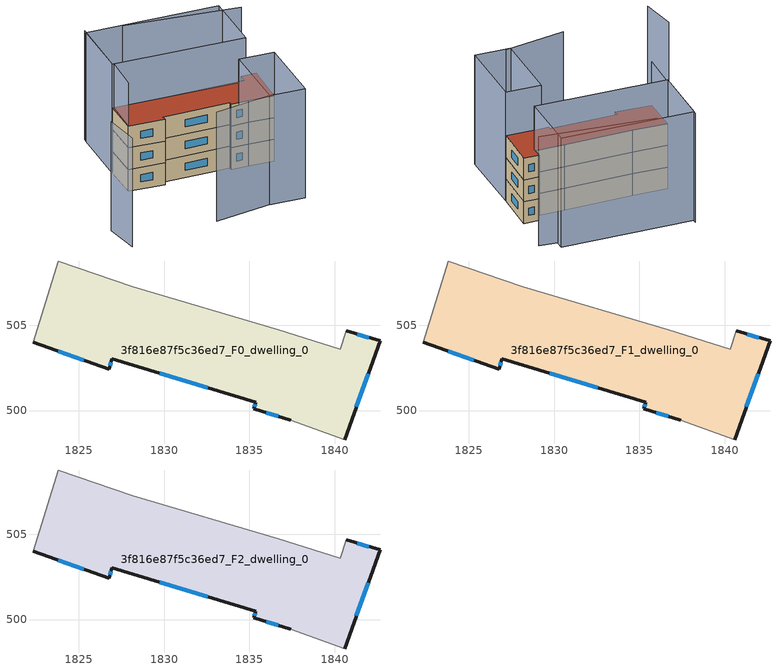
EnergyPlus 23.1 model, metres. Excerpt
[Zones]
3f816e87f5c36ed7_F0_dwelling_0
 floor ground (EU_floor_Construction): 1840.67,504.66 1842.65,504.08 1840.58,498.3 1837.41,499.44 1835.26,500.11 1835.38,500.49 1826.95,503.03 1826.79,502.42 1822.33,504 1823.81,508.74 1828.18,507.26 1836.7,504.74 1840.32,503.58 z0
 wall outside (EU_wall_Construction): 1840.58,498.3 1842.65,504.08 1840.67,504.66 / 1822.33,504 1826.79,502.42 1826.95,503.03 1835.38,500.49 1835.26,500.11 1837.41,499.44 z0:3
 wall adiabatic (EU_wall_Construction): 1840.67,504.66 1840.32,503.58 1836.7,504.74 1828.18,507.26 1823.81,508.74 1822.33,504 / 1837.41,499.44 1840.58,498.3 z0:3
 window (EU_Window_Construction): 1841.99,504.28 1841.33,504.47 / 1841.27,500.23 1841.96,502.16 / 1835.97,499.88 1836.69,499.66 / 1835.34,500.36 1835.3,500.23 / 1829.76,502.18 1832.57,501.34 / 1826.84,502.62 1826.89,502.82 / 1823.81,503.47 1825.3,502.94 z1:2
3f816e87f5c36ed7_F1_dwelling_0
 floor to 3f816e87f5c36ed7_F0_dwelling_0 (EU_floor_Construction): 1840.67,504.66 1842.65,504.08 1840.58,498.3 1837.41,499.44 1835.26,500.11 1835.38,500.49 1826.95,503.03 1826.79,502.42 1822.33,504 1823.81,508.74 1828.18,507.26 1836.7,504.74 1840.32,503.58 z3
 wall outside (EU_wall_Construction): 1840.58,498.3 1842.65,504.08 1840.67,504.66 / 1822.33,504 1826.79,502.42 1826.95,503.03 1835.38,500.49 1835.26,500.11 1837.41,499.44 z3:6
 wall adiabatic (EU_wall_Construction): 1840.67,504.66 1840.32,503.58 1836.7,504.74 1828.18,507.26 1823.81,508.74 1822.33,504 / 1837.41,499.44 1840.58,498.3 z3:6
 window (EU_Window_Construction): 1841.99,504.28 1841.33,504.47 / 1841.27,500.23 1841.96,502.16 / 1835.97,499.88 1836.69,499.66 / 1835.34,500.36 1835.3,500.23 / 1829.76,502.18 1832.57,501.34 / 1826.84,502.62 1826.89,502.82 / 1823.81,503.47 1825.3,502.94 z4:5
3f816e87f5c36ed7_F2_dwelling_0
 floor to 3f816e87f5c36ed7_F1_dwelling_0 (EU_floor_Construction): 1840.67,504.66 1842.65,504.08 1840.58,498.3 1837.41,499.44 1835.26,500.11 1835.38,500.49 1826.95,503.03 1826.79,502.42 1822.33,504 1823.81,508.74 1828.18,507.26 1836.7,504.74 1840.32,503.58 z6
 wall outside (EU_wall_Construction): 1840.58,498.3 1842.65,504.08 1840.67,504.66 / 1822.33,504 1826.79,502.42 1826.95,503.03 1835.38,500.49 1835.26,500.11 1837.41,499.44 z6:9
 wall adiabatic (EU_wall_Construction): 1840.67,504.66 1840.32,503.58 1836.7,504.74 1828.18,507.26 1823.81,508.74 1822.33,504 / 1837.41,499.44 1840.58,498.3 z6:9
 window (EU_Window_Construction): 1841.99,504.28 1841.33,504.47 / 1841.27,500.23 1841.96,502.16 / 1835.97,499.88 1836.69,499.66 / 1835.34,500.36 1835.3,500.23 / 1829.76,502.18 1832.57,501.34 / 1826.84,502.62 1826.89,502.82 / 1823.81,503.47 1825.3,502.94 z7:8
 roof outside (EU_roof_Construction): 1840.58,498.3 1842.65,504.08 1840.67,504.66 1840.32,503.58 1836.7,504.74 1828.18,507.26 1823.81,508.74 1822.33,504 1826.79,502.42 1826.95,503.03 1835.38,500.49 1835.26,500.11 1837.41,499.44 z9
shading: 1825.68,491.47 1833.75,490.43 / 1823.98,508.67 1822.33,504 / 1814.45,497.95 1813.75,493.19 / 1826.64,517.14 1823.81,508.74 / 1844.74,509.38 1830.91,515.16 / 1840.61,498.39 1837.53,489.02 / 1837.53,489.02 1833.14,490.46 / 1833.14,490.46 1836.21,499.84 / 1836.21,499.84 1840.61,498.39 / 1826.43,516.79 1842.93,511.41 / 1842.93,511.41 1840.29,503.31 / 1840.29,503.31 1823.79,508.69 / 1823.79,508.69 1826.43,516.79 z0:15
[Building]
EU S2 Campaign: North Axis=0; Terrain=City; Solar Distribution=FullExterior
[Site:Location]
Bologna: Latitude=44.5; Longitude=11.25; Time Zone=1; Elevation=37
[SizingPeriod:WeatherFileDays]
AnnualSizingPeriod: Begin Month=1; Begin Day of Month=1; End Month=12; End Day of Month=31; Day of Week for Start Day=Monday; Use Weather File Daylight Saving Period=No; Use Weather File Rain and Snow Indicators=No
[MATERIAL]
EU_InternalMass_Material: Roughness=MediumRough; Thickness=0.1; Conductivity=1; Density=1800; Specific Heat=900; Thermal Absorptance=0.9; Solar Absorptance=0.7; Visible Absorptance=0.7
[MATERIAL:NOMASS] Roughness=MediumRough; Thermal Absorptance=0.9; Solar Absorptance=0.7; Visible Absorptance=0.7
Name | Thermal Resistance
EU_wall_NoMass | 0.937881
EU_roof_NoMass | 0.548572
EU_floor_NoMass | 0.71348
[WINDOWMATERIAL:SIMPLEGLAZINGSYSTEM]
EU_Window_SimpleGlazing: UFactor=4.25633; Solar Heat Gain Coefficient=0.85; Visible Transmittance=0.85
[CONSTRUCTION]
EU_wall_Construction: EU_wall_NoMass
EU_roof_Construction: EU_roof_NoMass
EU_floor_Construction: EU_floor_NoMass
EU_Window_Construction: EU_Window_SimpleGlazing
EU_InternalMass_Construction: EU_InternalMass_Material
[ZONE] Type=1; Multiplier=1; Ceiling Height=autocalculate; Floor Area=autocalculate; Part of Total Floor Area=Yes
Name | Volume
3f816e87f5c36ed7_F0_dwelling_0 | 278.319
3f816e87f5c36ed7_F1_dwelling_0; 3f816e87f5c36ed7_F2_dwelling_0 | 278.318
[INTERNALMASS] Construction=EU_InternalMass_Construction; Surface Area=92.7725
Name | Zone or ZoneList
3f816e87f5c36ed7_F0_dwelling_0_EU_InternalMass | 3f816e87f5c36ed7_F0_dwelling_0
3f816e87f5c36ed7_F1_dwelling_0_EU_InternalMass | 3f816e87f5c36ed7_F1_dwelling_0
3f816e87f5c36ed7_F2_dwelling_0_EU_InternalMass | 3f816e87f5c36ed7_F2_dwelling_0
[OTHEREQUIPMENT] Fuel Type=Electricity; Design Level Calculation Method=Watts/Area; Power per Zone Floor Area=1; Fraction Latent=0; Fraction Radiant=0; Fraction Lost=0; Carbon Dioxide Generation Rate=0; EndUse Subcategory=EU_Step8_InternalGains
Name | Zone or ZoneList or Space or SpaceList | Schedule
EU_Step8_InternalGain_3f816e87f5c36ed7_F0_dwelling_0_f000 | 3f816e87f5c36ed7_F0_dwelling_0 | EU_Step8_GainSchedule_3f816e87f5c36ed7_F0_dwelling_0_f000
EU_Step8_InternalGain_3f816e87f5c36ed7_F1_dwelling_0_f000 | 3f816e87f5c36ed7_F1_dwelling_0 | EU_Step8_GainSchedule_3f816e87f5c36ed7_F1_dwelling_0_f000
EU_Step8_InternalGain_3f816e87f5c36ed7_F2_dwelling_0_f000 | 3f816e87f5c36ed7_F2_dwelling_0 | EU_Step8_GainSchedule_3f816e87f5c36ed7_F2_dwelling_0_f000
[ZONEVENTILATION:DESIGNFLOWRATE] Schedule=EU_AlwaysOn; Design Flow Rate Calculation Method=AirChanges/Hour; Air Changes per Hour=0.687892; Ventilation Type=Natural; Fan Pressure Rise=0; Fan Total Efficiency=1; Constant Term Coefficient=1; Temperature Term Coefficient=0; Velocity Term Coefficient=0; Velocity Squared Term Coefficient=0; Minimum Indoor Temperature=-100; Maximum Indoor Temperature=100; Delta Temperature=-100; Minimum Outdoor Temperature=-100; Maximum Outdoor Temperature=100; Maximum Wind Speed=40
Name | Zone or ZoneList or Space or SpaceList
EU_ConstantAir_3f816e87f5c36ed7_F0_dwelling_0 | 3f816e87f5c36ed7_F0_dwelling_0
EU_ConstantAir_3f816e87f5c36ed7_F1_dwelling_0 | 3f816e87f5c36ed7_F1_dwelling_0
EU_ConstantAir_3f816e87f5c36ed7_F2_dwelling_0 | 3f816e87f5c36ed7_F2_dwelling_0
[HVACTEMPLATE:THERMOSTAT] Constant Heating Setpoint=20; Constant Cooling Setpoint=50
EU_HeatOnly_3f816e87f5c36ed7_F0_dwelling_0; EU_HeatOnly_3f816e87f5c36ed7_F1_dwelling_0; EU_HeatOnly_3f816e87f5c36ed7_F2_dwelling_0
[HVACTEMPLATE:ZONE:IDEALLOADSAIRSYSTEM] System Availability Schedule=EU_AlwaysOn; Maximum Heating Supply Air Temperature=50; Minimum Cooling Supply Air Temperature=13; Maximum Heating Supply Air Humidity Ratio=0.0156; Minimum Cooling Supply Air Humidity Ratio=0.0077; Heating Limit=NoLimit; Cooling Limit=NoLimit; Heating Availability Schedule=EU_AlwaysOn; Cooling Availability Schedule=EU_CoolingOff; Dehumidification Control Type=ConstantSensibleHeatRatio; Cooling Sensible Heat Ratio=0.7; Dehumidification Setpoint=60; Humidification Control Type=None; Humidification Setpoint=30; Outdoor Air Method=None; Outdoor Air Flow Rate per Person=0.00944; Outdoor Air Flow Rate per Zone Floor Area=0; Outdoor Air Flow Rate per Zone=0; Demand Controlled Ventilation Type=None; Outdoor Air Economizer Type=NoEconomizer; Heat Recovery Type=None; Sensible Heat Recovery Effectiveness=0.7; Latent Heat Recovery Effectiveness=0.65
Name | Template Thermostat
3f816e87f5c36ed7_F0_dwelling_0 | EU_HeatOnly_3f816e87f5c36ed7_F0_dwelling_0
3f816e87f5c36ed7_F1_dwelling_0 | EU_HeatOnly_3f816e87f5c36ed7_F1_dwelling_0
3f816e87f5c36ed7_F2_dwelling_0 | EU_HeatOnly_3f816e87f5c36ed7_F2_dwelling_0
[SIZING:ZONE] Zone Cooling Design Supply Air Temperature Input Method=SupplyAirTemperature; Zone Cooling Design Supply Air Temperature=13; Zone Heating Design Supply Air Temperature Input Method=SupplyAirTemperature; Zone Heating Design Supply Air Temperature=50; Zone Cooling Design Supply Air Humidity Ratio=0.008; Zone Heating Design Supply Air Humidity Ratio=0.008; Cooling Design Air Flow Method=DesignDay; Cooling Design Air Flow Rate=0; Cooling Minimum Air Flow per Zone Floor Area=0.000762; Cooling Minimum Air Flow=0; Cooling Minimum Air Flow Fraction=0.2; Heating Design Air Flow Method=DesignDay; Heating Design Air Flow Rate=0; Heating Maximum Air Flow per Zone Floor Area=0.002032; Heating Maximum Air Flow=0.141576; Heating Maximum Air Flow Fraction=0.3; Account for Dedicated Outdoor Air System=No; Dedicated Outdoor Air System Control Strategy=NeutralSupplyAir; Dedicated Outdoor Air Low Setpoint Temperature for Design=autosize; Dedicated Outdoor Air High Setpoint Temperature for Design=autosize; Zone Load Sizing Method=Sensible Load Only No Latent Load; Zone Latent Cooling Design Supply Air Humidity Ratio Input Method=HumidityRatioDifference; Zone Cooling Design Supply Air Humidity Ratio Difference=0.005; Zone Latent Heating Design Supply Air Humidity Ratio Input Method=HumidityRatioDifference; Zone Humidification Design Supply Air Humidity Ratio Difference=0.005
3f816e87f5c36ed7_F0_dwelling_0; 3f816e87f5c36ed7_F1_dwelling_0; 3f816e87f5c36ed7_F2_dwelling_0
[SCHEDULE:CONSTANT]
Name | Hourly Value
EU_AlwaysOn | 1
EU_CoolingOff | 0
[SCHEDULE:FILE] Column Number=1; Rows to Skip at Top=0; Number of Hours of Data=8760; Column Separator=Comma; Interpolate to Timestep=No; Minutes per Item=60; Adjust Schedule for Daylight Savings=Yes
Name | File
EU_Step8_GainSchedule_3f816e87f5c36ed7_F0_dwelling_0_f000 | ../../schedules/3f816e87f5c36ed7/3f816e87f5c36ed7_F0_dwelling_0_f000_gain.csv
EU_Step8_GainSchedule_3f816e87f5c36ed7_F1_dwelling_0_f000 | ../../schedules/3f816e87f5c36ed7/3f816e87f5c36ed7_F1_dwelling_0_f000_gain.csv
EU_Step8_GainSchedule_3f816e87f5c36ed7_F2_dwelling_0_f000 | ../../schedules/3f816e87f5c36ed7/3f816e87f5c36ed7_F2_dwelling_0_f000_gain.csv
